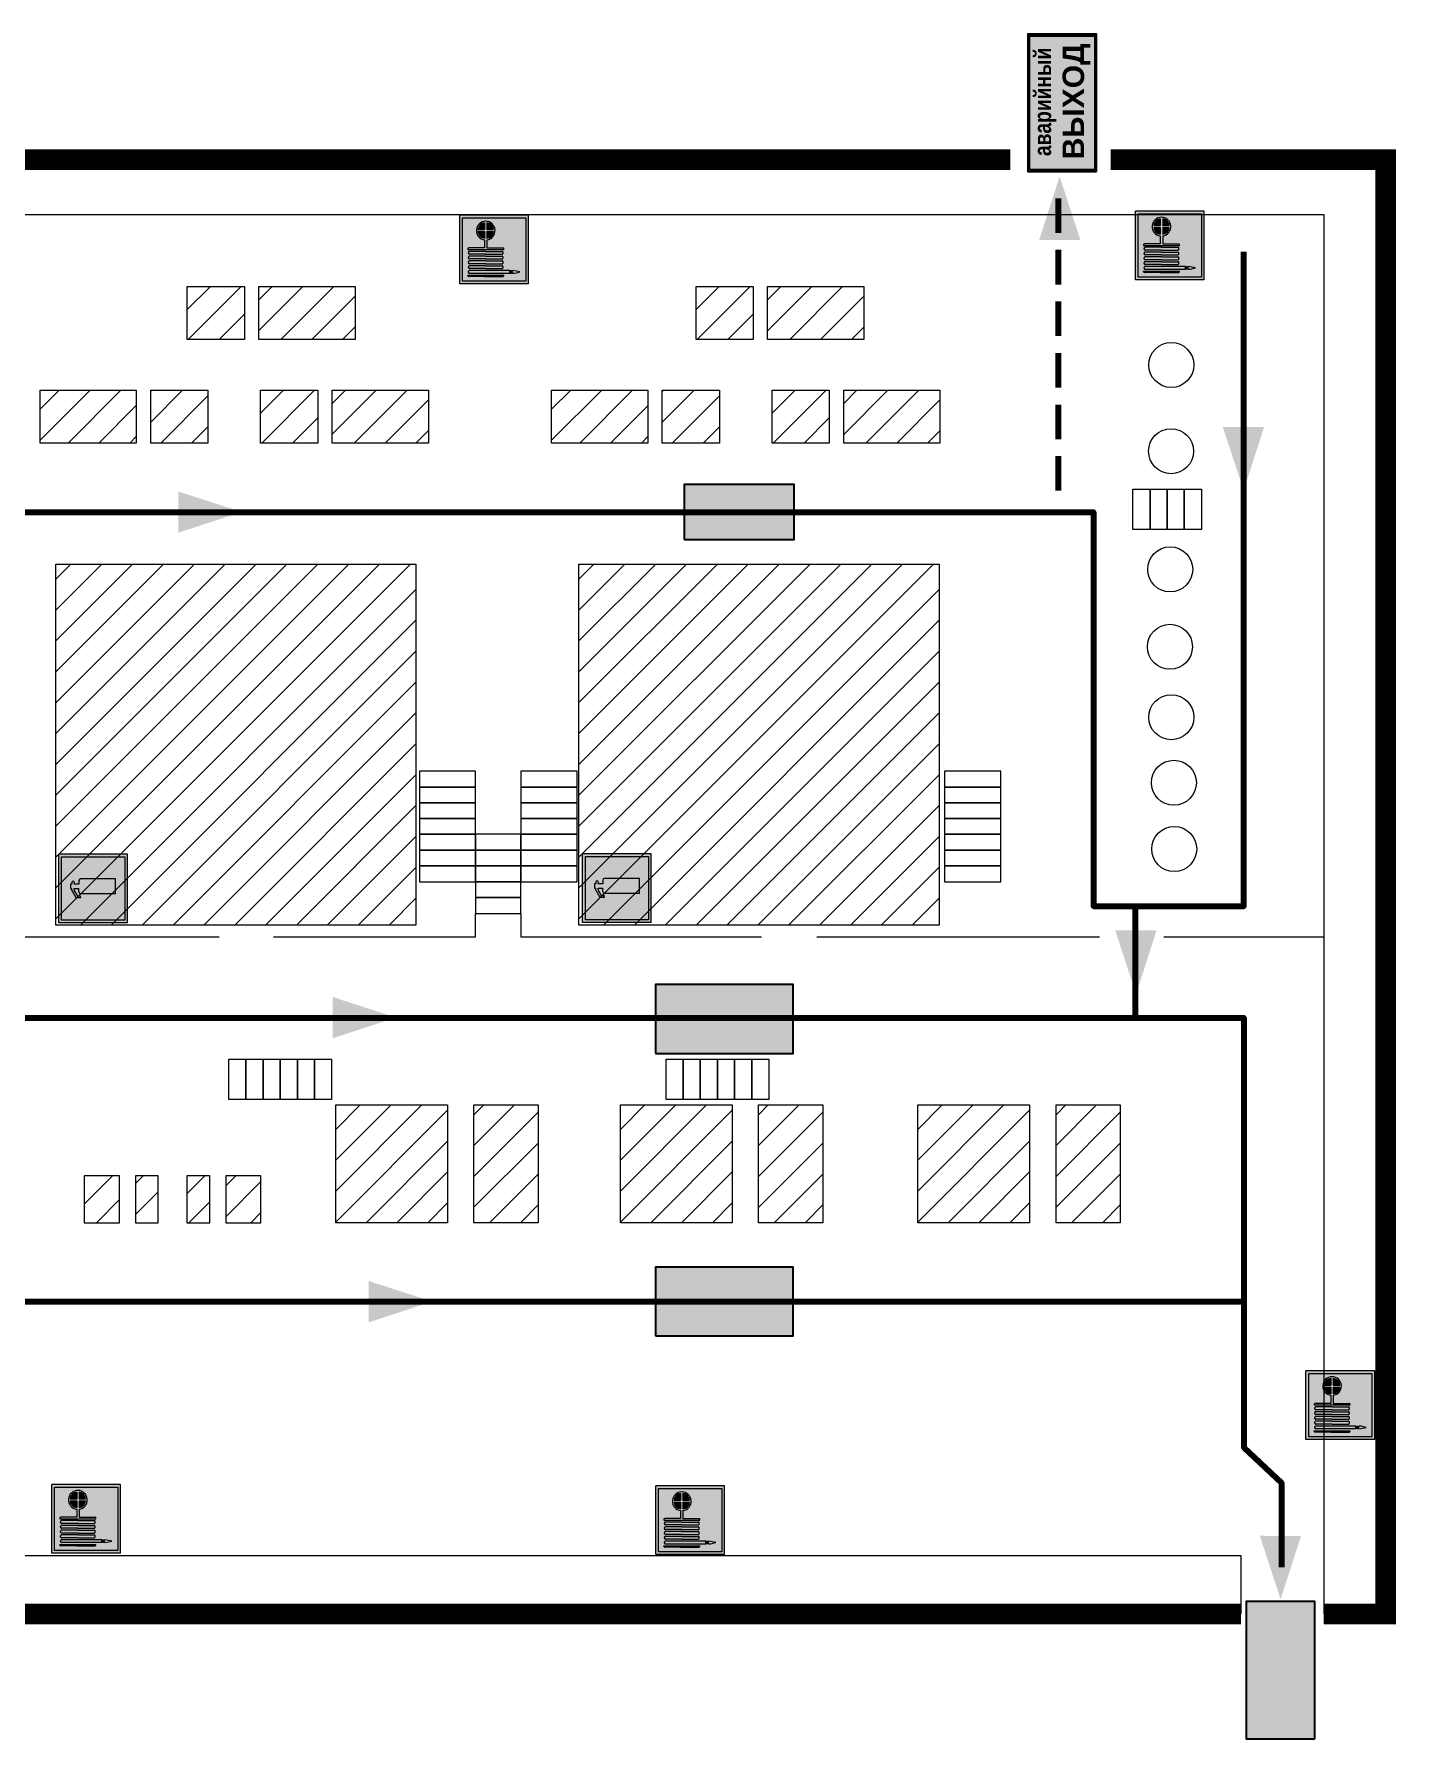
# Model space of a CAD drawing. Header units: millimetres. Extents: x 13114 to 67229, y 22859 to 38520.
# Drawn here: x 24401.4 to 24559.9, y 25090.7 to 25289.1 of the extents above; entities that cross this region are included whole.
import ezdxf

# ---------------------------------------------------------------- set-up
doc = ezdxf.new("R2010")
doc.units = ezdxf.units.MM
doc.linetypes.add('{ Wide Dash }', pattern=[12, 4, -2, 4, -2])
doc.layers.add('План_Штампы', color=7, linetype='Continuous')
doc.styles.add('обычный', font='arial.ttf')
pattern_1 = [(45, (1385.3455, 21661.3377), (-1.79605122, 1.79605122), [])]

# ---------------------------------------------------------------- blocks, each defined once
blk = doc.blocks.new('A$C32E8229D')
at = {"true_color": 0xffffff}
blk.add_hatch(color=7, dxfattribs=at).paths.add_polyline_path([(0, 0), (0, -8), (16, -8), (16, 0)])
h = blk.add_hatch(color=126)
h.paths.add_polyline_path([(0.2, -0.2), (15.8, -0.2), (15.8, -7.8), (0.2, -7.8)])
h.paths.add_polyline_path([(13.49, -2.05), (12.08, -2.05), (11.37, -2.63, 0.162397), (11.29, -2.84), (11.29, -3.63), (10.35, -3.63), (10.35, -4.05), (11.68, -4.05), (11.68, -3.48), (12.26, -4.28), (11.29, -5.1), (11.29, -6.78), (11.85, -6.78), (11.85, -5.44), (12.8, -4.64), (12.8, -5.94), (14.46, -5.94), (14.46, -5.39), (13.45, -5.39), (13.45, -3.97), (12.46, -2.59), (13.15, -2.59), (13.69, -3.34), (14.18, -3)], flags=16)
h.paths.add_polyline_path([(10.74, -1.82, 1), (11.8, -1.82, 1)], flags=16)
h.paths.add_polyline_path([(9.39, -3.59), (5.99, -3.59), (6.56, -3.03), (5.91, -3.03), (5.1, -3.83), (5.91, -4.64), (6.56, -4.64), (5.99, -4.09), (9.39, -4.09)], flags=16)
h.paths.add_polyline_path([(4.29, -1.08), (1.72, -1.08), (1.72, -6.6), (4.29, -6.6)], flags=16)
at = {"color": 126}
blk.add_lwpolyline([(16, -8), (0, -8), (0, 0), (16, 0)], close=True, dxfattribs=at)
blk = doc.blocks.new('A$C41C009D9')
at = {"true_color": 0xffffff}
blk.add_hatch(color=7, dxfattribs=at).paths.add_polyline_path([(0, 8), (-16, 8), (-16, 0), (0, 0)])
h = blk.add_hatch(color=126)
h.dxf.hatch_style = 1
h.paths.add_polyline_path([(-15.8, 7.8), (-15.8, 0.2), (-0.2, 0.2), (-0.2, 7.8)])
at = {"color": 126}
for points in [[(-16, 0), (0, 0), (0, 8), (-16, 8)], [(-16, 0), (0, 0), (0, 8), (-16, 8)], [(-15.8, 7.8), (-0.2, 7.8), (-0.2, 0.2), (-15.8, 0.2)]]:
    blk.add_lwpolyline(points, close=True, dxfattribs=at)
at = {"color": 7, "true_color": 0xffffff, "insert": (-15.8, 7.3), "char_height": 2.5, "width": 15.5999, "attachment_point": 1, "style": 'обычный'}
blk.add_mtext('\\pi1.6133;{\\fArial|b1|i0|c204|p34;\\H0.8x;\\W0.8;аварийный\\H1.25x;\\W1;\\P\\pi1.2327;ВЫХОД}', dxfattribs=at)
blk = doc.blocks.new('A$C7B4425F7')
at = {"true_color": 0xffffff}
blk.add_hatch(color=7, dxfattribs=at).paths.add_polyline_path([(0, 0), (-16, 0), (-16, -8), (0, -8)])
h = blk.add_hatch(color=126)
h.paths.add_polyline_path([(-0.2, -0.2), (-15.8, -0.2), (-15.8, -7.8), (-0.2, -7.8)])
h.paths.add_polyline_path([(-11.76, -2.03), (-11.76, -3.66), (-11.17, -3.66, -0.568275), (-11.17, -6.18), (-12.58, -6.18), (-12.58, -2.03)], flags=16)
h.paths.add_polyline_path([(-13.33, -4.12, -0.495768), (-13.59, -6.18), (-15.03, -6.18), (-15.03, -2.03), (-13.59, -2.03, -0.487973)], flags=16)
h.paths.add_polyline_path([(-10.25, -2.03), (-9.48, -2.03), (-9.48, -6.18), (-10.25, -6.18)], flags=16)
h.paths.add_polyline_path([(-13.84, -3.69), (-14.24, -3.69), (-14.24, -3.03), (-13.9, -3.03, -0.692621)], flags=0)
h.paths.add_polyline_path([(-9.15, -2.03), (-8.4, -2.03), (-8.04, -3.07), (-7.68, -2.03), (-6.93, -2.03), (-7.64, -4.1), (-6.93, -6.18), (-7.68, -6.18), (-8.04, -5.14), (-8.4, -6.18), (-9.15, -6.18), (-8.44, -4.1)], flags=16)
h.paths.add_polyline_path([(-11.76, -4.46), (-11.42, -4.46, -0.692621), (-11.36, -5.12), (-11.76, -5.12)], flags=0)
h.paths.add_polyline_path([(-13.9, -5.2), (-14.24, -5.2), (-14.24, -4.55), (-13.84, -4.55, -0.708038)], flags=0)
edge = h.paths.add_edge_path(flags=16)
edge.add_ellipse((-5.51, -4.08), major_axis=(0, 2.05), ratio=0.586184, start_angle=0, end_angle=360)
edge = h.paths.add_edge_path(flags=0)
edge.add_ellipse((-5.51, -4.08), major_axis=(0, 1.14), ratio=0.454828, start_angle=0, end_angle=360)
h.paths.add_polyline_path([(-4.13, -4.96, 0.377264), (-3.48, -4.52, 0.0555), (-3.16, -2.03), (-1.66, -2.03), (-1.66, -4.96), (-0.96, -4.96), (-0.96, -7.01), (-1.75, -7.01), (-1.75, -6.18), (-3.3, -6.18), (-3.3, -7.02), (-4.13, -7.02)], flags=16)
h.paths.add_polyline_path([(-2.73, -2.91), (-2.28, -2.91), (-2.28, -4.96), (-3.05, -4.96, 0.079136)], flags=0)
at = {"color": 126}
blk.add_lwpolyline([(-16, -8), (0, -8), (0, 0), (-16, 0)], close=True, dxfattribs=at)
blk = doc.blocks.new('A$C37112FD5')
at = {"true_color": 0xf5f5ff}
h = blk.add_hatch(color=7, dxfattribs=at)
h.dxf.hatch_style = 1
h.paths.add_polyline_path([(12.8, -7.4), (0, -7.4), (0, -20.2), (12.8, -20.2)])
h.paths.add_polyline_path([(12.29, -7.91), (12.29, -19.69), (0.51, -19.69), (0.51, -7.91)], flags=16)
h.paths.add_polyline_path([(4.98, -9.04, -0.42597), (5.17, -9.22), (5.17, -12.25), (5.17, -15.29, -0.432244), (4.98, -15.47), (4.83, -15.47, -0.42597), (4.64, -15.29), (4.64, -12.25), (4.64, -9.22, -0.432244), (4.83, -9.04)], flags=0)
h.paths.add_polyline_path([(4.28, -9.22), (4.28, -12.25), (4.28, -15.29, -0.432244), (4.09, -15.47), (3.94, -15.47, -0.42597), (3.75, -15.29), (3.75, -12.25), (3.75, -9.22, -0.432244), (3.94, -9.04), (4.09, -9.04, -0.42597)], flags=0)
h.paths.add_polyline_path([(5.72, -9.04), (5.87, -9.04, -0.42597), (6.06, -9.22), (6.06, -12.25), (6.06, -15.29, -0.432244), (5.87, -15.47), (5.72, -15.47, -0.42597), (5.53, -15.29), (5.53, -12.25), (5.53, -9.22, -0.432244)], flags=0)
h.paths.add_polyline_path([(6.42, -8.9), (6.5, -8.9, -0.42597), (6.69, -9.08), (6.69, -12.03), (8.21, -12.03, -15.824349), (8.21, -12.47), (6.69, -12.47), (6.69, -15.42, -0.432244), (6.5, -15.6), (6.42, -15.6)], flags=0)
h.paths.add_polyline_path([(3.39, -9.22), (3.39, -12.25), (3.39, -15.29, -0.432244), (3.2, -15.47), (3.05, -15.47, -0.42597), (2.85, -15.29), (2.85, -12.25), (2.85, -9.22, -0.432244), (3.05, -9.04), (3.2, -9.04, -0.42597)], flags=0)
h.paths.add_polyline_path([(2.5, -9.22), (2.5, -16.71), (1.96, -16.71), (1.96, -9.22, -0.432244), (2.15, -9.04), (2.31, -9.04, -0.42597)], flags=0)
h.paths.add_polyline_path([(1.61, -8.9), (1.61, -15.6), (1.57, -15.6, -0.42597), (1.37, -15.42), (1.37, -12.03), (1.37, -9.09, -0.432244), (1.57, -8.9)], flags=0)
h.paths.add_polyline_path([(9.76, -10.81), (9.76, -12.03), (8.49, -12.03, -0.336371)], flags=0)
h.paths.add_polyline_path([(8.49, -12.47), (9.76, -12.47), (9.76, -13.7, -0.336371)], flags=0)
h.paths.add_polyline_path([(10.11, -10.81, -0.336371), (11.38, -12.03), (10.11, -12.03)], flags=0)
h.paths.add_polyline_path([(10.11, -12.47), (11.38, -12.47, -0.336371), (10.11, -13.7)], flags=0)
h.paths.add_polyline_path([(2.5, -16.84), (2.5, -17.05), (1.97, -17.05), (1.97, -16.84)], flags=0)
h.paths.add_polyline_path([(2.5, -17.24, -0.033778), (2.24, -18.6, -0.033778), (1.97, -17.24)], flags=0)
h = blk.add_hatch(color=242)
h.dxf.hatch_style = 1
h.paths.add_polyline_path([(12.29, -7.91), (0.51, -7.91), (0.51, -19.69), (12.29, -19.69)])
h.paths.add_polyline_path([(6.42, -15.6), (6.42, -8.9), (6.5, -8.9, -0.42597), (6.69, -9.08), (6.69, -12.03), (8.21, -12.03, -15.824349), (8.21, -12.47), (6.69, -12.47), (6.69, -15.42, -0.432244), (6.5, -15.6)], flags=16)
h.paths.add_polyline_path([(5.87, -15.47), (5.72, -15.47, -0.42597), (5.53, -15.29), (5.53, -12.25), (5.53, -9.22, -0.432244), (5.72, -9.04), (5.87, -9.04, -0.42597), (6.06, -9.22), (6.06, -12.25), (6.06, -15.29, -0.432244)], flags=16)
h.paths.add_polyline_path([(4.98, -15.47), (4.83, -15.47, -0.42597), (4.64, -15.29), (4.64, -12.25), (4.64, -9.22, -0.432244), (4.83, -9.04), (4.98, -9.04, -0.42597), (5.17, -9.22), (5.17, -12.25), (5.17, -15.29, -0.432244)], flags=16)
h.paths.add_polyline_path([(4.09, -15.47), (3.94, -15.47, -0.42597), (3.75, -15.29), (3.75, -12.25), (3.75, -9.22, -0.432244), (3.94, -9.04), (4.09, -9.04, -0.42597), (4.28, -9.22), (4.28, -12.25), (4.28, -15.29, -0.432244)], flags=16)
h.paths.add_polyline_path([(3.2, -15.47), (3.05, -15.47, -0.42597), (2.85, -15.29), (2.85, -12.25), (2.85, -9.22, -0.432244), (3.05, -9.04), (3.2, -9.04, -0.42597), (3.39, -9.22), (3.39, -12.25), (3.39, -15.29, -0.432244)], flags=16)
h.paths.add_polyline_path([(2.5, -17.05), (1.97, -17.05), (1.97, -16.84), (2.5, -16.84)], flags=16)
h.paths.add_polyline_path([(2.5, -17.24, -0.033778), (2.24, -18.6, -0.033778), (1.97, -17.24)], flags=16)
h.paths.add_polyline_path([(2.5, -16.71), (1.96, -16.71), (1.96, -9.22, -0.432244), (2.15, -9.04), (2.31, -9.04, -0.42597), (2.5, -9.22)], flags=16)
h.paths.add_polyline_path([(1.61, -15.6), (1.57, -15.6, -0.42597), (1.37, -15.42), (1.37, -12.03), (1.37, -9.09, -0.432244), (1.57, -8.9), (1.61, -8.9)], flags=16)
h.paths.add_polyline_path([(8.49, -12.47), (9.76, -12.47), (9.76, -13.7, -0.336371)], flags=0)
h.paths.add_polyline_path([(10.11, -13.7), (10.11, -12.47), (11.38, -12.47, -0.336371)], flags=0)
h.paths.add_polyline_path([(8.49, -12.03, -0.336371), (9.76, -10.81), (9.76, -12.03)], flags=0)
h.paths.add_polyline_path([(10.11, -12.03), (10.11, -10.81, -0.336371), (11.38, -12.03)], flags=0)
h = blk.add_hatch(color=7, dxfattribs=at)
h.dxf.hatch_style = 1
h.paths.add_polyline_path([(1.61, -8.9), (1.57, -8.9, 0.432244), (1.37, -9.09), (1.37, -12.03), (1.37, -15.42, 0.42597), (1.57, -15.6), (1.61, -15.6)])
h.paths.add_polyline_path([(2.5, -9.22, 0.42597), (2.31, -9.04), (2.15, -9.04, 0.432244), (1.96, -9.22), (1.96, -16.71), (2.5, -16.71)])
h.paths.add_polyline_path([(2.5, -16.84), (1.97, -16.84), (1.97, -17.05), (2.5, -17.05)])
h.paths.add_polyline_path([(2.5, -17.24), (1.97, -17.24, 0.033778), (2.24, -18.6, 0.033778)])
h.paths.add_polyline_path([(3.39, -12.25), (3.39, -9.22, 0.42597), (3.2, -9.04), (3.05, -9.04, 0.432244), (2.85, -9.22), (2.85, -12.25), (2.85, -15.29, 0.42597), (3.05, -15.47), (3.2, -15.47, 0.432244), (3.39, -15.29)])
h.paths.add_polyline_path([(4.28, -12.25), (4.28, -9.22, 0.42597), (4.09, -9.04), (3.94, -9.04, 0.432244), (3.75, -9.22), (3.75, -12.25), (3.75, -15.29, 0.42597), (3.94, -15.47), (4.09, -15.47, 0.432244), (4.28, -15.29)])
h.paths.add_polyline_path([(5.17, -12.25), (5.17, -9.22, 0.42597), (4.98, -9.04), (4.83, -9.04, 0.432244), (4.64, -9.22), (4.64, -12.25), (4.64, -15.29, 0.42597), (4.83, -15.47), (4.98, -15.47, 0.432244), (5.17, -15.29)])
h.paths.add_polyline_path([(6.06, -12.25), (6.06, -9.22, 0.42597), (5.87, -9.04), (5.72, -9.04, 0.432244), (5.53, -9.22), (5.53, -12.25), (5.53, -15.29, 0.42597), (5.72, -15.47), (5.87, -15.47, 0.432244), (6.06, -15.29)])
h.paths.add_polyline_path([(6.69, -12.47), (8.21, -12.47, 15.824349), (8.21, -12.03), (6.69, -12.03), (6.69, -9.08, 0.42597), (6.5, -8.9), (6.42, -8.9), (6.42, -15.6), (6.5, -15.6, 0.432244), (6.69, -15.42)])
h.paths.add_polyline_path([(8.49, -12.47), (9.76, -12.47), (9.76, -13.7, -0.336371)], flags=16)
h.paths.add_polyline_path([(8.49, -12.03, -0.336371), (9.76, -10.81), (9.76, -12.03)], flags=16)
h.paths.add_polyline_path([(10.11, -12.47), (11.38, -12.47, -0.336371), (10.11, -13.7)], flags=16)
h.paths.add_polyline_path([(10.11, -12.03), (10.11, -10.81, -0.336371), (11.38, -12.03)], flags=16)
h = blk.add_hatch(color=242)
h.dxf.hatch_style = 1
h.paths.add_polyline_path([(9.76, -10.81, 0.336371), (8.49, -12.03), (9.76, -12.03)])
h.paths.add_polyline_path([(10.11, -10.81), (10.11, -12.03), (11.38, -12.03, 0.336371)])
h.paths.add_polyline_path([(11.38, -12.47), (10.11, -12.47), (10.11, -13.7, 0.336371)])
h.paths.add_polyline_path([(9.76, -12.47), (8.49, -12.47, 0.336371), (9.76, -13.7)])
at = {"color": 242, "lineweight": 5}
for p, q in [((0, -20.2), (0, -7.4)), ((0, -7.4), (12.8, -7.4)), ((1.37, -12.03), (1.37, -9.08)), ((1.57, -8.9), (1.61, -8.9)), ((1.61, -8.9), (1.61, -15.6)), ((1.96, -16.71), (1.96, -9.22)), ((2.15, -9.04), (2.31, -9.04)), ((2.5, -16.71), (2.5, -9.22)), ((2.85, -12.25), (2.85, -9.22)), ((3.05, -9.04), (3.2, -9.04)), ((3.39, -12.25), (3.39, -9.22)), ((3.75, -12.25), (3.75, -9.22)), ((3.94, -9.04), (4.09, -9.04)), ((4.28, -12.25), (4.28, -9.22)), ((4.64, -12.25), (4.64, -9.22)), ((4.83, -9.04), (4.98, -9.04)), ((5.17, -12.25), (5.17, -9.22)), ((5.53, -12.25), (5.53, -9.22)), ((5.72, -9.04), (5.87, -9.04)), ((6.06, -12.25), (6.06, -9.22)), ((6.42, -8.9), (6.42, -15.6)), ((6.5, -8.9), (6.42, -8.9)), ((6.69, -12.03), (6.69, -9.08)), ((12.8, -20.2), (12.8, -7.4)), ((1.37, -12.03), (1.37, -15.42)), ((2.85, -12.25), (2.85, -15.29)), ((3.39, -12.25), (3.39, -15.29)), ((3.75, -12.25), (3.75, -15.29)), ((4.28, -12.25), (4.28, -15.29)), ((4.64, -12.25), (4.64, -15.29)), ((5.17, -12.25), (5.17, -15.29)), ((5.53, -12.25), (5.53, -15.29)), ((6.06, -12.25), (6.06, -15.29)), ((8.21, -12.03), (6.69, -12.03)), ((8.21, -12.47), (6.69, -12.47)), ((6.69, -12.47), (6.69, -15.42)), ((9.76, -12.03), (8.49, -12.03)), ((9.76, -12.47), (8.49, -12.47)), ((9.76, -10.81), (9.76, -12.03)), ((9.76, -12.47), (9.76, -13.7)), ((10.11, -10.81), (10.11, -12.03)), ((11.38, -12.03), (10.11, -12.03)), ((11.38, -12.47), (10.11, -12.47)), ((10.11, -12.47), (10.11, -13.7)), ((1.57, -15.6), (1.61, -15.6)), ((3.05, -15.47), (3.2, -15.47)), ((3.94, -15.47), (4.09, -15.47)), ((4.83, -15.47), (4.98, -15.47)), ((5.72, -15.47), (5.87, -15.47)), ((6.42, -15.6), (6.5, -15.6)), ((1.96, -16.71), (2.5, -16.71)), ((1.97, -16.84), (2.5, -16.84)), ((1.97, -17.05), (1.97, -16.84)), ((2.5, -17.05), (1.97, -17.05)), ((1.97, -17.24), (2.5, -17.24)), ((2.5, -16.84), (2.5, -17.05)), ((0, -20.2), (12.8, -20.2))]:
    blk.add_line(p, q, dxfattribs=at)
blk.add_lwpolyline([(0.51, -7.91), (12.29, -7.91), (12.29, -19.69), (0.51, -19.69)], close=True, dxfattribs=at)
for centre, radius, start, end in [((1.56, -9.09), 0.182, 87.1027, 180.6071), ((2.15, -9.22), 0.182, 87.1027, 180.6071), ((2.32, -9.22), 0.182, 359.3929, 92.8973), ((3.04, -9.22), 0.182, 87.1027, 180.6071), ((3.21, -9.22), 0.182, 359.3929, 92.8973), ((3.93, -9.22), 0.182, 87.1027, 180.6071), ((4.1, -9.22), 0.182, 359.3929, 92.8973), ((4.82, -9.22), 0.182, 87.1027, 180.6071), ((4.99, -9.22), 0.182, 359.3929, 92.8973), ((5.71, -9.22), 0.182, 87.1027, 180.6071), ((5.88, -9.22), 0.182, 359.3929, 92.8973), ((6.51, -9.09), 0.182, 359.3929, 92.8973), ((9.93, -12.25), 1.74, 187.2319, 172.7681), ((9.93, -12.25), 1.46, 96.9927, 171.3585), ((9.93, -12.25), 1.46, 188.6415, 263.0073), ((9.93, -12.25), 1.46, 8.6415, 83.0073), ((9.93, -12.25), 1.46, 276.9927, 351.3585), ((1.56, -15.42), 0.182, 179.3929, 272.8973), ((3.04, -15.29), 0.182, 179.3929, 272.8973), ((3.21, -15.29), 0.182, 267.1027, 0.6071), ((3.93, -15.29), 0.182, 179.3929, 272.8973), ((4.1, -15.29), 0.182, 267.1027, 0.6071), ((4.82, -15.29), 0.182, 179.3929, 272.8973), ((4.99, -15.29), 0.182, 267.1027, 0.6071), ((5.71, -15.29), 0.182, 179.3929, 272.8973), ((5.88, -15.29), 0.182, 267.1027, 0.6071), ((6.51, -15.42), 0.182, 267.1027, 0.6071), ((12.17, -15.98), 10.27, 187.041, 194.7793), ((-7.7, -15.98), 10.27, 345.2207, 352.959)]:
    blk.add_arc(centre, radius, start, end, dxfattribs=at)
blk = doc.blocks.new('A$C3AD82952')
at = {"true_color": 0xf5f5ff}
h = blk.add_hatch(color=7, dxfattribs=at)
h.dxf.hatch_style = 1
h.paths.add_polyline_path([(8.21, 8.73, 0.414214), (7.89, 9.05), (7.22, 9.05), (7.22, 9.92), (7.59, 9.92, 1), (7.57, 10.36), (7.22, 10.36), (7.22, 10.6), (6.43, 10.6), (6.43, 10.36), (6.01, 10.36), (4.74, 9.59), (4.74, 8.69), (4.98, 8.73), (4.98, 9.26), (6.12, 9.91), (6.43, 9.91), (6.43, 9.05), (5.76, 9.05, 0.414214), (5.44, 8.73), (5.44, 2.2), (8.21, 2.2)], flags=0)
h.paths.add_polyline_path([(12.8, 12.8), (0, 12.8), (0, 0), (12.8, 0)])
h.paths.add_polyline_path([(0.51, 12.29), (12.29, 12.29), (12.29, 0.51), (0.51, 0.51)], flags=16)
h.paths.add_polyline_path([(4.74, 9.59), (6.01, 10.36), (6.43, 10.36), (6.43, 10.6), (7.22, 10.6), (7.22, 10.36), (7.59, 10.36, -0.94586), (7.59, 9.92), (7.22, 9.92), (7.22, 9.05), (7.89, 9.05, -0.414214), (8.21, 8.73), (8.21, 2.2), (5.44, 2.2), (5.44, 8.73, -0.414214), (5.76, 9.05), (6.43, 9.05), (6.43, 9.91), (6.12, 9.91), (4.98, 9.26), (4.98, 8.73), (4.74, 8.69)], flags=0)
h = blk.add_hatch(color=242)
h.dxf.hatch_style = 1
h.paths.add_polyline_path([(12.29, 12.29), (0.51, 12.29), (0.51, 0.51), (12.29, 0.51)])
h.paths.add_polyline_path([(4.74, 8.69), (4.74, 9.59), (6.01, 10.36), (6.43, 10.36), (6.43, 10.6), (7.22, 10.6), (7.22, 10.36), (7.59, 10.36, -0.94586), (7.59, 9.92), (7.22, 9.92), (7.22, 9.05), (7.89, 9.05, -0.414214), (8.21, 8.73), (8.21, 2.2), (5.44, 2.2), (5.44, 8.73, -0.414214), (5.76, 9.05), (6.43, 9.05), (6.43, 9.91), (6.12, 9.91), (4.98, 9.26), (4.98, 8.73)], flags=16)
h = blk.add_hatch(color=7, dxfattribs=at)
h.dxf.hatch_style = 1
h.paths.add_polyline_path([(8.21, 8.73, 0.414214), (7.89, 9.05), (7.22, 9.05), (7.22, 9.92), (7.59, 9.92, 1), (7.57, 10.36), (7.22, 10.36), (7.22, 10.6), (6.43, 10.6), (6.43, 10.36), (6.01, 10.36), (4.74, 9.59), (4.74, 8.69), (4.98, 8.73), (4.98, 9.26), (6.12, 9.91), (6.43, 9.91), (6.43, 9.05), (5.76, 9.05, 0.414214), (5.44, 8.73), (5.44, 2.2), (8.21, 2.2)])
at = {"color": 242, "lineweight": 5}
for p, q in [((0, 0), (0, 12.8)), ((0, 12.8), (12.8, 12.8)), ((12.8, 0), (12.8, 12.8)), ((6.01, 10.36), (4.74, 9.59)), ((4.74, 9.59), (4.74, 8.69)), ((4.98, 9.26), (6.12, 9.91)), ((6.01, 10.36), (6.43, 10.36)), ((6.12, 9.91), (6.43, 9.91)), ((7.22, 10.6), (6.43, 10.6)), ((6.43, 10.6), (6.43, 10.36)), ((6.43, 9.91), (6.43, 9.05)), ((7.22, 10.36), (7.22, 10.6)), ((7.59, 10.36), (7.22, 10.36)), ((7.22, 9.05), (7.22, 9.92)), ((7.59, 9.92), (7.22, 9.92)), ((4.74, 8.69), (4.98, 8.73)), ((4.98, 8.73), (4.98, 9.26)), ((5.44, 2.2), (5.44, 8.73)), ((5.76, 9.05), (6.43, 9.05)), ((7.89, 9.05), (7.22, 9.05)), ((8.21, 2.2), (8.21, 8.73)), ((0, 0), (12.8, 0)), ((5.44, 2.2), (8.21, 2.2))]:
    blk.add_line(p, q, dxfattribs=at)
blk.add_lwpolyline([(0.51, 12.29), (12.29, 12.29), (12.29, 0.51), (0.51, 0.51)], close=True, dxfattribs=at)
for centre, radius, start, end in [((7.58, 10.14), 0.223, 273.1875, 86.8125), ((5.76, 8.73), 0.32, 90, 180), ((7.89, 8.73), 0.32, 0, 90)]:
    blk.add_arc(centre, radius, start, end, dxfattribs=at)

msp = doc.modelspace()

# ---------------------------------------------------------------- hatches: boundary and pattern name
at = {"lineweight": 0}
h = msp.add_hatch(dxfattribs=at)
h.set_pattern_fill('ANSI31', color=256, scale=0.8)
h.set_pattern_definition([(45, (1314.8479, 21661.3377), (-1.79605122, 1.79605122), [])])
h.paths.add_polyline_path([(24425.88, 25253.54), (24425.88, 25259.7), (24419.23, 25259.7), (24419.23, 25253.54)])
h.paths.add_polyline_path([(24438.76, 25253.54), (24438.76, 25259.7), (24427.56, 25259.7), (24427.56, 25253.54)])
h = msp.add_hatch(dxfattribs=at)
h.set_pattern_fill('ANSI31', color=256, scale=0.8)
h.set_pattern_definition([(45, (1374.0669, 21661.3377), (-1.79605122, 1.79605122), [])])
h.paths.add_polyline_path([(24485.09, 25253.54), (24485.09, 25259.7), (24478.45, 25259.7), (24478.45, 25253.54)])
h.paths.add_polyline_path([(24497.97, 25253.54), (24497.97, 25259.7), (24486.77, 25259.7), (24486.77, 25253.54)])
h = msp.add_hatch(dxfattribs=at)
h.set_pattern_fill('ANSI31', color=256, scale=0.8)
h.set_pattern_definition([(45, (1316.4964, 21661.3377), (-1.79605122, 1.79605122), [])])
h.paths.add_polyline_path([(24413.3, 25241.49), (24413.3, 25247.64), (24402.1, 25247.64), (24402.1, 25241.49)])
h.paths.add_polyline_path([(24414.98, 25241.49), (24421.62, 25241.49), (24421.62, 25247.64), (24414.98, 25247.64)])
h = msp.add_hatch(dxfattribs=at)
h.set_pattern_fill('ANSI31', color=256, scale=0.8)
h.set_pattern_definition([(45, (1323.3801, 21649.281), (-1.79605122, 1.79605122), [])])
h.paths.add_polyline_path([(24434.41, 25241.49), (24434.41, 25247.64), (24427.77, 25247.64), (24427.77, 25241.49)])
h.paths.add_polyline_path([(24447.29, 25241.49), (24447.29, 25247.64), (24436.09, 25247.64), (24436.09, 25241.49)])
h = msp.add_hatch(dxfattribs=at)
h.set_pattern_fill('ANSI31', color=256, scale=0.8)
h.set_pattern_definition([(45, (1376.0417, 21661.3377), (-1.79605122, 1.79605122), [])])
h.paths.add_polyline_path([(24472.84, 25241.49), (24472.84, 25247.64), (24461.64, 25247.64), (24461.64, 25241.49)])
h.paths.add_polyline_path([(24474.52, 25241.49), (24481.16, 25241.49), (24481.16, 25247.64), (24474.52, 25247.64)])
h = msp.add_hatch(dxfattribs=at)
h.set_pattern_fill('ANSI31', color=256, scale=0.8)
h.set_pattern_definition([(45, (1382.9255, 21649.281), (-1.79605122, 1.79605122), [])])
h.paths.add_polyline_path([(24493.95, 25241.49), (24493.95, 25247.64), (24487.31, 25247.64), (24487.31, 25241.49)])
h.paths.add_polyline_path([(24506.83, 25241.49), (24506.83, 25247.64), (24495.63, 25247.64), (24495.63, 25241.49)])
h = msp.add_hatch(dxfattribs=at)
h.set_pattern_fill('ANSI31', color=256, scale=0.8)
h.set_pattern_definition([(45, (1409.9438, 21661.3377), (-1.79605122, 1.79605122), [])])
h.paths.add_polyline_path([(24403.94, 25185.4), (24445.85, 25185.4), (24445.85, 25227.4), (24403.94, 25227.4)])
h = msp.add_hatch(dxfattribs=at)
h.set_pattern_fill('ANSI31', color=256, scale=0.8)
h.set_pattern_definition([(45, (1470.821, 21661.3377), (-1.79605122, 1.79605122), [])])
h.paths.add_polyline_path([(24464.82, 25185.4), (24506.73, 25185.4), (24506.73, 25227.4), (24464.82, 25227.4)])
h = msp.add_hatch(dxfattribs=at)
h.set_pattern_fill('ANSI31', color=256, scale=0.8)
h.set_pattern_definition([(45, (1445.4698, 21661.3377), (-1.79605122, 1.79605122), [])])
h.paths.add_polyline_path([(24436.52, 25150.79), (24449.53, 25150.79), (24449.53, 25164.48), (24436.52, 25164.48)])
h.paths.add_polyline_path([(24452.6, 25150.79), (24460.06, 25150.79), (24460.06, 25164.48), (24452.6, 25164.48)])
h = msp.add_hatch(dxfattribs=at)
h.set_pattern_fill('ANSI31', color=256, scale=0.8)
h.set_pattern_definition([(45, (1478.5986, 21661.3377), (-1.79605122, 1.79605122), [])])
h.paths.add_polyline_path([(24469.65, 25150.79), (24482.66, 25150.79), (24482.66, 25164.48), (24469.65, 25164.48)])
h.paths.add_polyline_path([(24485.72, 25150.79), (24493.19, 25150.79), (24493.19, 25164.48), (24485.72, 25164.48)])
h = msp.add_hatch(dxfattribs=at)
h.set_pattern_fill('ANSI31', color=256, scale=0.8)
h.set_pattern_definition([(45, (1513.21, 21661.3377), (-1.79605122, 1.79605122), [])])
h.paths.add_polyline_path([(24504.26, 25150.79), (24517.27, 25150.79), (24517.27, 25164.48), (24504.26, 25164.48)])
h.paths.add_polyline_path([(24520.34, 25150.79), (24527.8, 25150.79), (24527.8, 25164.48), (24520.34, 25164.48)])
h = msp.add_hatch(dxfattribs=at)
h.set_pattern_fill('ANSI31', color=256, scale=0.8)
h.set_pattern_definition(pattern_1)
h.paths.add_polyline_path([(24411.34, 25156.24), (24407.22, 25156.24), (24407.22, 25150.79), (24411.34, 25150.79)])
h.paths.add_polyline_path([(24415.85, 25156.24), (24413.2, 25156.24), (24413.2, 25150.79), (24415.85, 25150.79)])
h = msp.add_hatch(dxfattribs=at)
h.set_pattern_fill('ANSI31', color=256, scale=0.8)
h.set_pattern_definition(pattern_1)
h.paths.add_polyline_path([(24421.84, 25156.24), (24419.19, 25156.24), (24419.19, 25150.79), (24421.84, 25150.79)])
h.paths.add_polyline_path([(24427.81, 25156.24), (24423.7, 25156.24), (24423.7, 25150.79), (24427.81, 25150.79)])

# ---------------------------------------------------------------- linework, layer by layer
at = {"lineweight": 0, "const_width": 2.4}
for points in [[(24174.72, 25238.5), (24174.72, 25274.45), (24515.04, 25274.45)], [(24526.71, 25274.45), (24558.7, 25274.45), (24558.7, 25105.27), (24551.51, 25105.27)], [(24541.88, 25105.27), (24174.72, 25105.27), (24174.72, 25227.7)]]:
    msp.add_lwpolyline(points, dxfattribs=at)
at = {"lineweight": 0}
for points in [[(24526.71, 25274.45), (24558.7, 25274.45), (24558.7, 25105.27), (24551.66, 25105.27)], [(24180.67, 25234.81), (24180.67, 25268.06), (24551.51, 25268.06), (24551.51, 25105.27), (24551.66, 25105.27)], [(24541.88, 25105.27), (24541.88, 25112.03), (24180.67, 25112.03), (24180.67, 25234.81)], [(24429.25, 25184.06), (24452.79, 25184.06), (24452.79, 25186.77)], [(24458.07, 25186.77), (24458.07, 25184.06), (24486.06, 25184.06)], [(24366.93, 25184.06), (24422.96, 25184.06)], [(24492.49, 25184.06), (24525.39, 25184.06)], [(24532.87, 25184.06), (24551.51, 25184.06)]]:
    msp.add_lwpolyline(points, dxfattribs=at)
at = {"color": 126, "linetype": '{ Wide Dash }', "lineweight": 100, "true_color": 0x008754}
msp.add_lwpolyline([(24520.62, 25235.95), (24520.62, 25270.8)], dxfattribs=at)
at = {"color": 126, "lineweight": 100, "true_color": 0x008754}
for points in [[(24270.33, 25195.35), (24270.33, 25233.44), (24524.69, 25233.44), (24524.69, 25187.63), (24542.21, 25187.63), (24542.21, 25263.74)], [(24529.58, 25174.63), (24529.58, 25187.63)], [(24200.3, 25174.63), (24542.21, 25174.63), (24542.21, 25124.63), (24546.58, 25120.52), (24546.58, 25110.73)], [(24198.29, 25141.61), (24542.21, 25141.61)]]:
    msp.add_lwpolyline(points, dxfattribs=at)
at = {"lineweight": 0}
for points in [[(24425.88, 25253.54), (24419.23, 25253.54), (24419.23, 25259.7), (24425.88, 25259.7)], [(24425.88, 25253.54), (24419.23, 25253.54), (24419.23, 25259.7), (24425.88, 25259.7)], [(24438.76, 25253.54), (24427.56, 25253.54), (24427.56, 25259.7), (24438.76, 25259.7)], [(24438.76, 25253.54), (24427.56, 25253.54), (24427.56, 25259.7), (24438.76, 25259.7)], [(24485.09, 25253.54), (24478.45, 25253.54), (24478.45, 25259.7), (24485.09, 25259.7)], [(24485.09, 25253.54), (24478.45, 25253.54), (24478.45, 25259.7), (24485.09, 25259.7)], [(24497.97, 25253.54), (24486.77, 25253.54), (24486.77, 25259.7), (24497.97, 25259.7)], [(24497.97, 25253.54), (24486.77, 25253.54), (24486.77, 25259.7), (24497.97, 25259.7)], [(24402.1, 25247.64), (24413.3, 25247.64), (24413.3, 25241.49), (24402.1, 25241.49)], [(24402.1, 25247.64), (24413.3, 25247.64), (24413.3, 25241.49), (24402.1, 25241.49)], [(24414.98, 25247.64), (24421.62, 25247.64), (24421.62, 25241.49), (24414.98, 25241.49)], [(24414.98, 25247.64), (24421.62, 25247.64), (24421.62, 25241.49), (24414.98, 25241.49)], [(24434.41, 25241.49), (24427.77, 25241.49), (24427.77, 25247.64), (24434.41, 25247.64)], [(24434.41, 25241.49), (24427.77, 25241.49), (24427.77, 25247.64), (24434.41, 25247.64)], [(24447.29, 25241.49), (24436.09, 25241.49), (24436.09, 25247.64), (24447.29, 25247.64)], [(24447.29, 25241.49), (24436.09, 25241.49), (24436.09, 25247.64), (24447.29, 25247.64)], [(24461.64, 25247.64), (24472.84, 25247.64), (24472.84, 25241.49), (24461.64, 25241.49)], [(24461.64, 25247.64), (24472.84, 25247.64), (24472.84, 25241.49), (24461.64, 25241.49)], [(24474.52, 25247.64), (24481.16, 25247.64), (24481.16, 25241.49), (24474.52, 25241.49)], [(24474.52, 25247.64), (24481.16, 25247.64), (24481.16, 25241.49), (24474.52, 25241.49)], [(24493.95, 25241.49), (24487.31, 25241.49), (24487.31, 25247.64), (24493.95, 25247.64)], [(24493.95, 25241.49), (24487.31, 25241.49), (24487.31, 25247.64), (24493.95, 25247.64)], [(24506.83, 25241.49), (24495.63, 25241.49), (24495.63, 25247.64), (24506.83, 25247.64)], [(24506.83, 25241.49), (24495.63, 25241.49), (24495.63, 25247.64), (24506.83, 25247.64)], [(24529.28, 25236.13), (24531.28, 25236.13), (24531.28, 25231.42), (24529.28, 25231.42)], [(24531.28, 25236.13), (24533.27, 25236.13), (24533.27, 25231.42), (24531.28, 25231.42)], [(24533.27, 25236.13), (24535.27, 25236.13), (24535.27, 25231.42), (24533.27, 25231.42)], [(24535.27, 25236.13), (24537.26, 25236.13), (24537.26, 25231.42), (24535.27, 25231.42)], [(24403.94, 25227.4), (24445.85, 25227.4), (24445.85, 25185.4), (24403.94, 25185.4)], [(24464.82, 25227.4), (24506.73, 25227.4), (24506.73, 25185.4), (24464.82, 25185.4)], [(24446.25, 25201.47), (24452.79, 25201.47), (24452.79, 25203.3), (24446.25, 25203.3)], [(24458.07, 25201.47), (24464.61, 25201.47), (24464.61, 25203.3), (24458.07, 25203.3)], [(24507.38, 25201.47), (24513.92, 25201.47), (24513.92, 25203.3), (24507.38, 25203.3)], [(24446.25, 25199.63), (24452.79, 25199.63), (24452.79, 25201.47), (24446.25, 25201.47)], [(24458.07, 25199.63), (24464.61, 25199.63), (24464.61, 25201.47), (24458.07, 25201.47)], [(24507.38, 25199.63), (24513.92, 25199.63), (24513.92, 25201.47), (24507.38, 25201.47)], [(24446.25, 25197.8), (24452.79, 25197.8), (24452.79, 25199.63), (24446.25, 25199.63)], [(24446.25, 25195.97), (24452.79, 25195.97), (24452.79, 25197.8), (24446.25, 25197.8)], [(24458.07, 25197.8), (24464.61, 25197.8), (24464.61, 25199.63), (24458.07, 25199.63)], [(24458.07, 25195.97), (24464.61, 25195.97), (24464.61, 25197.8), (24458.07, 25197.8)], [(24507.38, 25197.8), (24513.92, 25197.8), (24513.92, 25199.63), (24507.38, 25199.63)], [(24507.38, 25195.97), (24513.92, 25195.97), (24513.92, 25197.8), (24507.38, 25197.8)], [(24446.25, 25194.13), (24452.79, 25194.13), (24452.79, 25195.97), (24446.25, 25195.97)], [(24452.79, 25194.13), (24458.07, 25194.13), (24458.07, 25195.97), (24452.79, 25195.97)], [(24458.07, 25194.13), (24464.61, 25194.13), (24464.61, 25195.97), (24458.07, 25195.97)], [(24507.38, 25194.13), (24513.92, 25194.13), (24513.92, 25195.97), (24507.38, 25195.97)], [(24446.25, 25192.3), (24452.79, 25192.3), (24452.79, 25194.13), (24446.25, 25194.13)], [(24452.79, 25192.3), (24458.07, 25192.3), (24458.07, 25194.13), (24452.79, 25194.13)], [(24458.07, 25192.3), (24464.61, 25192.3), (24464.61, 25194.13), (24458.07, 25194.13)], [(24507.38, 25192.3), (24513.92, 25192.3), (24513.92, 25194.13), (24507.38, 25194.13)], [(24446.25, 25190.46), (24452.79, 25190.46), (24452.79, 25192.3), (24446.25, 25192.3)], [(24452.79, 25190.46), (24458.07, 25190.46), (24458.07, 25192.3), (24452.79, 25192.3)], [(24458.07, 25190.46), (24464.61, 25190.46), (24464.61, 25192.3), (24458.07, 25192.3)], [(24507.38, 25190.46), (24513.92, 25190.46), (24513.92, 25192.3), (24507.38, 25192.3)], [(24452.79, 25188.61), (24458.07, 25188.61), (24458.07, 25190.44), (24452.79, 25190.44)], [(24452.79, 25186.77), (24458.07, 25186.77), (24458.07, 25188.61), (24452.79, 25188.61)], [(24424.06, 25169.81), (24426.06, 25169.81), (24426.06, 25165.11), (24424.06, 25165.11)], [(24426.06, 25169.81), (24428.05, 25169.81), (24428.05, 25165.11), (24426.06, 25165.11)], [(24428.05, 25169.81), (24430.05, 25169.81), (24430.05, 25165.11), (24428.05, 25165.11)], [(24430.05, 25169.81), (24432.04, 25169.81), (24432.04, 25165.11), (24430.05, 25165.11)], [(24432.04, 25169.81), (24434.04, 25169.81), (24434.04, 25165.11), (24432.04, 25165.11)], [(24434.04, 25169.81), (24436.03, 25169.81), (24436.03, 25165.11), (24434.04, 25165.11)], [(24474.95, 25169.81), (24476.95, 25169.81), (24476.95, 25165.11), (24474.95, 25165.11)], [(24476.95, 25169.81), (24478.94, 25169.81), (24478.94, 25165.11), (24476.95, 25165.11)], [(24478.94, 25169.81), (24480.94, 25169.81), (24480.94, 25165.11), (24478.94, 25165.11)], [(24480.94, 25169.81), (24482.93, 25169.81), (24482.93, 25165.11), (24480.94, 25165.11)], [(24482.93, 25169.81), (24484.93, 25169.81), (24484.93, 25165.11), (24482.93, 25165.11)], [(24484.93, 25169.81), (24486.92, 25169.81), (24486.92, 25165.11), (24484.93, 25165.11)], [(24436.52, 25164.48), (24449.53, 25164.48), (24449.53, 25150.79), (24436.52, 25150.79)], [(24436.52, 25164.48), (24449.53, 25164.48), (24449.53, 25150.79), (24436.52, 25150.79)], [(24452.6, 25164.48), (24460.06, 25164.48), (24460.06, 25150.79), (24452.6, 25150.79)], [(24452.6, 25164.48), (24460.06, 25164.48), (24460.06, 25150.79), (24452.6, 25150.79)], [(24469.65, 25164.48), (24482.66, 25164.48), (24482.66, 25150.79), (24469.65, 25150.79)], [(24469.65, 25164.48), (24482.66, 25164.48), (24482.66, 25150.79), (24469.65, 25150.79)], [(24485.72, 25164.48), (24493.19, 25164.48), (24493.19, 25150.79), (24485.72, 25150.79)], [(24485.72, 25164.48), (24493.19, 25164.48), (24493.19, 25150.79), (24485.72, 25150.79)], [(24504.26, 25164.48), (24517.27, 25164.48), (24517.27, 25150.79), (24504.26, 25150.79)], [(24504.26, 25164.48), (24517.27, 25164.48), (24517.27, 25150.79), (24504.26, 25150.79)], [(24520.34, 25164.48), (24527.8, 25164.48), (24527.8, 25150.79), (24520.34, 25150.79)], [(24520.34, 25164.48), (24527.8, 25164.48), (24527.8, 25150.79), (24520.34, 25150.79)], [(24407.22, 25150.79), (24411.34, 25150.79), (24411.34, 25156.24), (24407.22, 25156.24)], [(24413.2, 25150.79), (24415.85, 25150.79), (24415.85, 25156.24), (24413.2, 25156.24)], [(24421.84, 25156.24), (24419.19, 25156.24), (24419.19, 25150.79), (24421.84, 25150.79)], [(24427.81, 25156.24), (24423.7, 25156.24), (24423.7, 25150.79), (24427.81, 25150.79)]]:
    msp.add_lwpolyline(points, close=True, dxfattribs=at)
for centre in [(24533.76, 25250.57), (24533.73, 25240.54), (24533.63, 25226.79), (24533.6, 25217.79), (24533.76, 25209.59), (24534.06, 25201.97), (24534.1, 25194.26)]:
    msp.add_circle(centre, 2.62, dxfattribs=at)
at = {"layer": 'План_Штампы', "color": 126, "true_color": 0x008754}
for points in [[(24523.18, 25265.11), (24518.38, 25265.12), (24520.76, 25272.5)], [(24539.75, 25243.36), (24544.56, 25243.35), (24542.18, 25235.97)], [(24418.17, 25231.05), (24418.19, 25235.85), (24425.56, 25233.47)], [(24527.23, 25184.79), (24532.04, 25184.78), (24529.66, 25177.4)], [(24436.15, 25172.24), (24436.16, 25177.04), (24443.53, 25174.66)], [(24440.35, 25139.19), (24440.36, 25144), (24447.73, 25141.62)], [(24544.06, 25114.36), (24548.86, 25114.35), (24546.48, 25106.98)]]:
    msp.add_solid(points, dxfattribs=at)

# ---------------------------------------------------------------- block references
at = {"rotation": 90}
msp.add_blockref('A$C41C009D9', (24525.07, 25289.06), dxfattribs=at)
for name, p, xscale, yscale, zscale in [('A$C37112FD5', (24446.31, 25260), 0.6249984004534781, 0.6249984004534781, 0.6249984004534781), ('A$C37112FD5', (24524.96, 25260.47), 0.6249984004534781, 0.6249984004534781, 0.6249984004534781), ('A$C3AD82952', (24412.27, 25185.66), 0.625, 0.625, 0.625), ('A$C3AD82952', (24473.24, 25185.7), 0.625, 0.625, 0.625), ('A$C37112FD5', (24544.81, 25125.57), 0.6249984004534781, 0.6249984004534781, 0.6249984004534781), ('A$C37112FD5', (24398.84, 25112.34), 0.6249984004534781, 0.6249984004534781, 0.6249984004534781), ('A$C37112FD5', (24469.13, 25112.18), 0.6249984004534781, 0.6249984004534781, 0.6249984004534781)]:
    msp.add_blockref(name, p, dxfattribs=dict(at, xscale=xscale, yscale=yscale, zscale=zscale))
at = {"xscale": -1}
for p in [(24489.74, 25178.49), (24489.74, 25145.62)]:
    msp.add_blockref('A$C32E8229D', p, dxfattribs=at)
at = {"layer": 'План_Штампы', "color": 126, "true_color": 0x008754, "xscale": -0.8, "yscale": 0.8, "zscale": 0.8}
msp.add_blockref('A$C32E8229D', (24489.85, 25236.65), dxfattribs=at)
at = {"layer": 'План_Штампы', "rotation": 90}
msp.add_blockref('A$C7B4425F7', (24542.48, 25106.73), dxfattribs=at)

doc.saveas('drawing.dxf')
